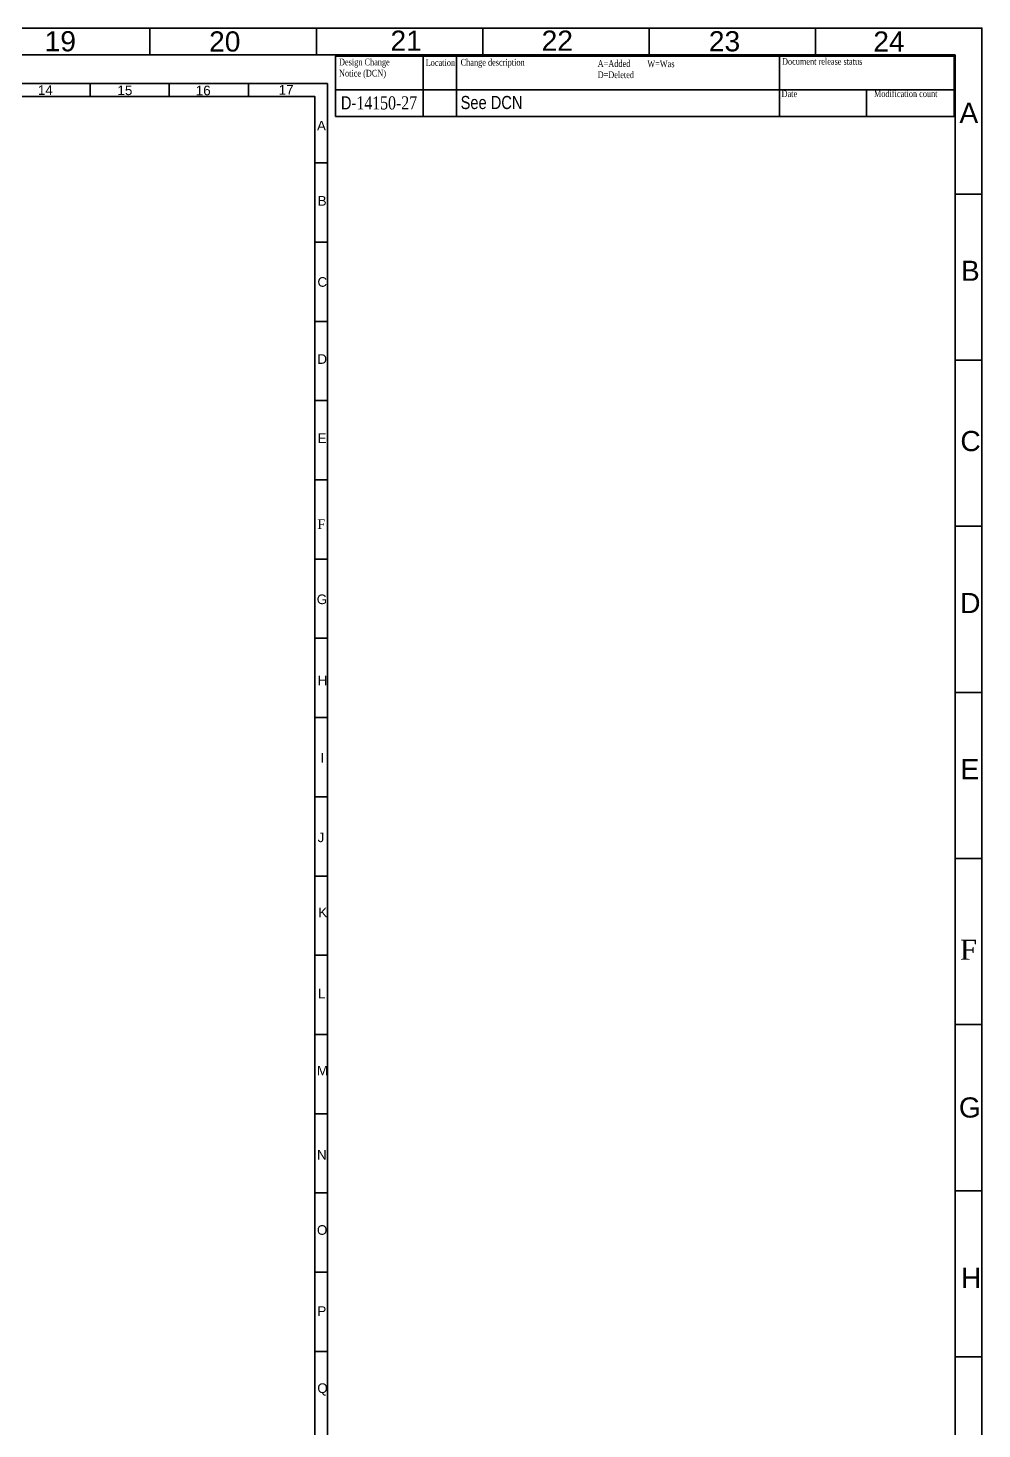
# Model space of a CAD drawing. Header units: millimetres. Extents: x -78 to 6757, y -2226 to 2184.
# Drawn here: x 4669 to 6159, y -4 to 2184 of the extents above; entities that cross this region are included whole.
import ezdxf

# ---------------------------------------------------------------- set-up
doc = ezdxf.new("R2010")
doc.units = ezdxf.units.MM
doc.layers.add('Leoni-Framelayer', color=7, linetype='Continuous')
doc.styles.add('HS-TABLE-INSULATION', font='ROMANS.SHX', dxfattribs={"width": 0.7, "height": 7})
doc.styles.get("Standard").update_dxf_attribs({"font": 'TIMES.TTF'})
doc.styles.add('TEXT', font='ARIAL.TTF', dxfattribs={"width": 0.8, "height": 4})
doc.linetypes.add('ZIPPED_TUBE', pattern='A,0.0001,-0.25,["~",Standard,S=1,R=0,X=-0.3,Y=-0.6],-0.25', length=0.5001)

# ---------------------------------------------------------------- blocks, each defined once
blk = doc.blocks.new('A2-frame')
at = {"layer": 'Leoni-Framelayer', "linetype": 'Continuous', "lineweight": 35}
for p, q in [((470.25, 898.58), (470.25, 902.58)), ((495, 898.58), (495, 902.58)), ((519.75, 898.58), (519.75, 902.58)), ((544.5, 898.58), (544.5, 902.58)), ((569.25, 898.58), (569.25, 902.58)), ((590, 877.88), (594, 877.88)), ((590, 853.17), (594, 853.17)), ((590, 828.47), (594, 828.47)), ((590, 803.76), (594, 803.76)), ((590, 779.06), (594, 779.06)), ((590, 754.35), (594, 754.35)), ((590, 729.64), (594, 729.64)), ((590, 704.94), (594, 704.94))]:
    blk.add_line(p, q, dxfattribs=at)
for points in [[(0, 482.58), (594, 482.58), (594, 902.58), (0, 902.58)], [(4, 486.58), (590, 486.58), (590, 898.58), (4, 898.58)]]:
    blk.add_lwpolyline(points, close=True, dxfattribs=at)
at = {"layer": 'Leoni-Framelayer', "linetype": 'Continuous', "lineweight": 35, "char_height": 3, "width": 0.34}
for s, insert, attachment_point in [('{\\fArial|b0|i0|c0|p34;21}', (506.03, 902.2), 1), ('{\\fArial|b0|i0|c0|p34;22}', (533.17, 902.2), 3), ('{\\fArial|b0|i0|c0|p34;19}', (459.25, 902.11), 3), ('{\\fArial|b0|i0|c0|p34;20}', (483.71, 902.08), 3), ('{\\fArial|b0|i0|c0|p34;23}', (558.04, 902.11), 3), ('{\\fArial|b0|i0|c0|p34;24}', (582.5, 902.07), 3), ('{\\fArial|b0|i0|c0|p34;A}', (590.65, 891.46), 1), ('{\\fArial|b0|i0|c0|p34;B}', (590.87, 867.98), 1), ('{\\fArial|b0|i0|c0|p34;C}', (590.79, 842.65), 1), ('{\\fArial|b0|i0|c0|p34;D}', (590.76, 818.56), 1), ('{\\fArial|b0|i0|c0|p34;E}', (590.81, 793.86), 1), ('F', (590.74, 767), 1), ('{\\fArial|b0|i0|c0|p34;G}', (590.57, 743.53), 1), ('{\\fArial|b0|i0|c0|p34;H}', (590.87, 718.19), 1)]:
    blk.add_mtext(s, dxfattribs=dict(at, insert=insert, attachment_point=attachment_point))
blk = doc.blocks.new('A2-upper')
at = {"layer": 'Leoni-Framelayer', "linetype": 'Continuous', "lineweight": 35}
blk.add_line((576.71, 889.36), (576.71, 893.36), dxfattribs=at)
for points in [[(497.74, 889.36), (589.74, 889.36), (589.74, 898.36), (497.74, 898.36)], [(497.74, 889.36), (510.74, 889.36), (510.74, 898.36), (497.74, 898.36)], [(510.74, 889.36), (515.74, 889.36), (515.74, 898.36), (510.74, 898.36)], [(515.74, 889.36), (563.74, 889.36), (563.74, 898.36), (515.74, 898.36)], [(497.74, 889.36), (589.74, 889.36), (589.74, 893.36), (497.74, 893.36)]]:
    blk.add_lwpolyline(points, close=True, dxfattribs=at)
at = {"layer": 'Leoni-Framelayer', "color": 3, "linetype": 'Continuous', "attachment_point": 1, "style": 'HS-TABLE-INSULATION'}
for s, insert, char_height, width in [('{\\fTimes New Roman|b0|i0|c0|p18;\\C256;Document release status}', (564.14, 898.07), 1, 15.8653), ('{\\fTimes New Roman|b0|i0|c0|p18;\\C256;Design Change\\PNotice (DCN)}', (498.25, 897.99), 1, 10.1829), ('{\\fTimes New Roman|b0|i0|c0|p18;\\C256;Location}', (511.14, 897.9), 1, 10.1829), ('{\\fTimes New Roman|b0|i0|c0|p18;\\C256;Change description}', (516.34, 897.95), 1, 10.1829), ('{\\fTimes New Roman|b0|i0|c0|p18;\\C256;A=Added\\PD=Deleted}', (536.72, 897.76), 1, 10.1829), ('{\\fTimes New Roman|b0|i0|c0|p18;\\C256;W=Was}', (544.11, 897.72), 1, 10.1829), ('{\\fTimes New Roman|b0|i0|c0|p18;\\H0.8333x;\\C256;Date\\H1.2x;                                    \\H0.8333x;Modification count}', (564.07, 893.27), 1.2, 23.4186)]:
    blk.add_mtext(s, dxfattribs=dict(at, insert=insert, char_height=char_height, width=width))
blk = doc.blocks.new('3rd page_new')
at = {"color": 92, "linetype": 'Continuous'}
blk.add_lwpolyline([(5136.5, -873), (3036.5, -873), (3036.5, 2097), (5136.5, 2097), (5136.5, -873), (5136.5, -873)], dxfattribs=at)
at = {"layer": 'Leoni-Framelayer', "linetype": 'Continuous', "lineweight": 35}
for p, q in [((4765.9, 2077), (4765.9, 2097)), ((4889.4, 2077), (4889.4, 2097)), ((5012.9, 2077), (5012.9, 2097)), ((5136.5, 2097), (5116.5, 2097))]:
    blk.add_line(p, q, dxfattribs=at)
for points in [[(5136.5, -873), (5136.5, 2097), (3036.5, 2097), (3036.5, -873)], [(5116.5, -853), (5116.5, 2077), (3056.5, 2077), (3056.5, -853)]]:
    blk.add_lwpolyline(points, close=True, dxfattribs=at)
at = {"layer": 'Leoni-Framelayer', "linetype": 'Continuous', "lineweight": 35, "char_height": 15, "width": 1.7, "attachment_point": 3}
for s, insert in [('{\\fArial|b0|i0|c0|p34;14}', (4707.5, 2094.4)), ('{\\fArial|b0|i0|c0|p34;15}', (4831.8, 2094)), ('{\\fArial|b0|i0|c0|p34;16}', (4954.1, 2093.8)), ('{\\fArial|b0|i0|c0|p34;17}', (5083.6, 2094.9))]:
    blk.add_mtext(s, dxfattribs=dict(at, insert=insert))
blk = doc.blocks.new('3rd page_new1')
at = {"linetype": 'ZIPPED_TUBE'}
blk.add_blockref('3rd page_new', (0, 0), dxfattribs=at)
blk.add_blockref('3rd page_new', (0, 0), dxfattribs=at)
blk = doc.blocks.new('3rdpage')
at = {"linetype": 'ZIPPED_TUBE'}
blk.add_blockref('3rd page_new1', (0, 0), dxfattribs=at)
blk = doc.blocks.new('3rdpage_')
at = {"layer": 'Leoni-Framelayer', "linetype": 'Continuous', "lineweight": 35}
for p, q in [((5136.5, 364.5), (5116.5, 364.5)), ((5136.5, 240.7), (5116.5, 240.7)), ((5136.5, 117), (5116.5, 117))]:
    blk.add_line(p, q, dxfattribs=at)
at = {"linetype": 'ZIPPED_TUBE'}
blk.add_blockref('3rdpage', (0, 0), dxfattribs=at)
at = {"layer": 'Leoni-Framelayer', "linetype": 'Continuous', "lineweight": 35, "char_height": 15, "width": 1.7, "attachment_point": 1}
for s, insert in [('{\\fArial|b0|i0|c0|p34;N}', (5120.1, 431.7)), ('{\\fArial|b0|i0|c0|p34;O}', (5120, 314.2)), ('{\\fArial|b0|i0|c0|p34;P}', (5120.7, 187.6)), ('{\\fArial|b0|i0|c0|p34;Q}', (5120.6, 67.2))]:
    blk.add_mtext(s, dxfattribs=dict(at, insert=insert))

msp = doc.modelspace()

# ---------------------------------------------------------------- linework, layer by layer
at = {"color": 92, "linetype": 'Continuous'}
msp.add_lwpolyline([(-78.4, -2226.2), (-78.4, 2183.8), (6158.6, 2183.8), (6158.6, -2226.2), (-78.4, -2226.2), (-78.4, -2226.2)], dxfattribs=at)
at = {"layer": 'Leoni-Framelayer', "linetype": 'Continuous', "lineweight": 35}
for p, q in [((5136.5, 1973.2), (5116.5, 1973.2)), ((5136.5, 1849.5), (5116.5, 1849.5)), ((5136.5, 1725.7), (5116.5, 1725.7)), ((5136.5, 1602), (5116.5, 1602)), ((5136.5, 1478.2), (5116.5, 1478.2)), ((5136.5, 1354.5), (5116.5, 1354.5)), ((5136.5, 1230.7), (5116.5, 1230.7)), ((5136.5, 1107), (5116.5, 1107)), ((5136.5, 983.2), (5116.5, 983.2)), ((5136.5, 859.5), (5116.5, 859.5)), ((5136.5, 735.7), (5116.5, 735.7)), ((5136.5, 612), (5116.5, 612)), ((5136.5, 488.2), (5116.5, 488.2))]:
    msp.add_line(p, q, dxfattribs=at)

# ---------------------------------------------------------------- block references
at = {"linetype": 'ZIPPED_TUBE'}
msp.add_blockref('3rdpage_', (0, 0), dxfattribs=at)
at = {"layer": 'Leoni-Framelayer', "linetype": 'Continuous', "lineweight": 35, "xscale": 10.5, "yscale": 10.5, "zscale": 10.5}
for name, p in [('A2-frame', (-78.4, -7293.3)), ('A2-upper', (-77.1, -7292.9))]:
    msp.add_blockref(name, p, dxfattribs=at)

# ---------------------------------------------------------------- texts
at = {"layer": 'Leoni-Framelayer', "linetype": 'Continuous', "lineweight": 35, "char_height": 20.475, "width": 431.819, "attachment_point": 1, "style": 'TEXT'}
for s, insert in [('{\\fArial|b0|i0|c0|p34;D-\\fTimes New Roman|b0|i0|c0|p16;14150-27}', (5157.5, 2077.1)), ('\\pt163.8;See DCN', (5344.4, 2077.7))]:
    msp.add_mtext(s, dxfattribs=dict(at, insert=insert))
at = {"layer": 'Leoni-Framelayer', "linetype": 'Continuous', "lineweight": 35, "char_height": 15, "width": 1.7, "attachment_point": 1}
for s, insert in [('{\\fArial|b0|i0|c0|p34;A}', (5120.1, 2038.8)), ('{\\fArial|b0|i0|c0|p34;B}', (5121.2, 1921.4)), ('{\\fArial|b0|i0|c0|p34;C}', (5120.8, 1794.7)), ('{\\fArial|b0|i0|c0|p34;D}', (5120.7, 1674.3)), ('{\\fArial|b0|i0|c0|p34;E}', (5120.9, 1550.7)), ('F', (5120.5, 1416.5)), ('{\\fArial|b0|i0|c0|p34;G}', (5119.7, 1299.1)), ('{\\fArial|b0|i0|c0|p34;H}', (5121.2, 1172.4)), ('{\\fArial|b0|i0|c0|p34;I}', (5125.5, 1051.6)), ('{\\fArial|b0|i0|c0|p34;J}', (5121.1, 927.4)), ('{\\fArial|b0|i0|c0|p34;K}', (5122.2, 810.1)), ('{\\fArial|b0|i0|c0|p34;L}', (5121.7, 683.4)), ('{\\fArial|b0|i0|c0|p34;M}', (5120, 563))]:
    msp.add_mtext(s, dxfattribs=dict(at, insert=insert))

doc.saveas('drawing.dxf')
